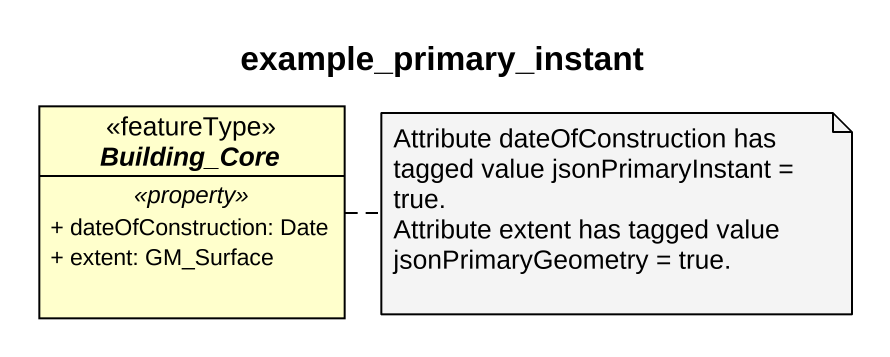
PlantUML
@startuml
title example_primary_instant
hide circle
hide empty members
skinparam classAttributeIconSize 0
abstract class Building_Core <<featureType>> {
  .. <<property>> ..
  + dateOfConstruction: Date
  + extent: GM_Surface
}
note right of Building_Core
  Attribute dateOfConstruction has tagged value jsonPrimaryInstant = true.
  Attribute extent has tagged value jsonPrimaryGeometry = true.
end note
@enduml
